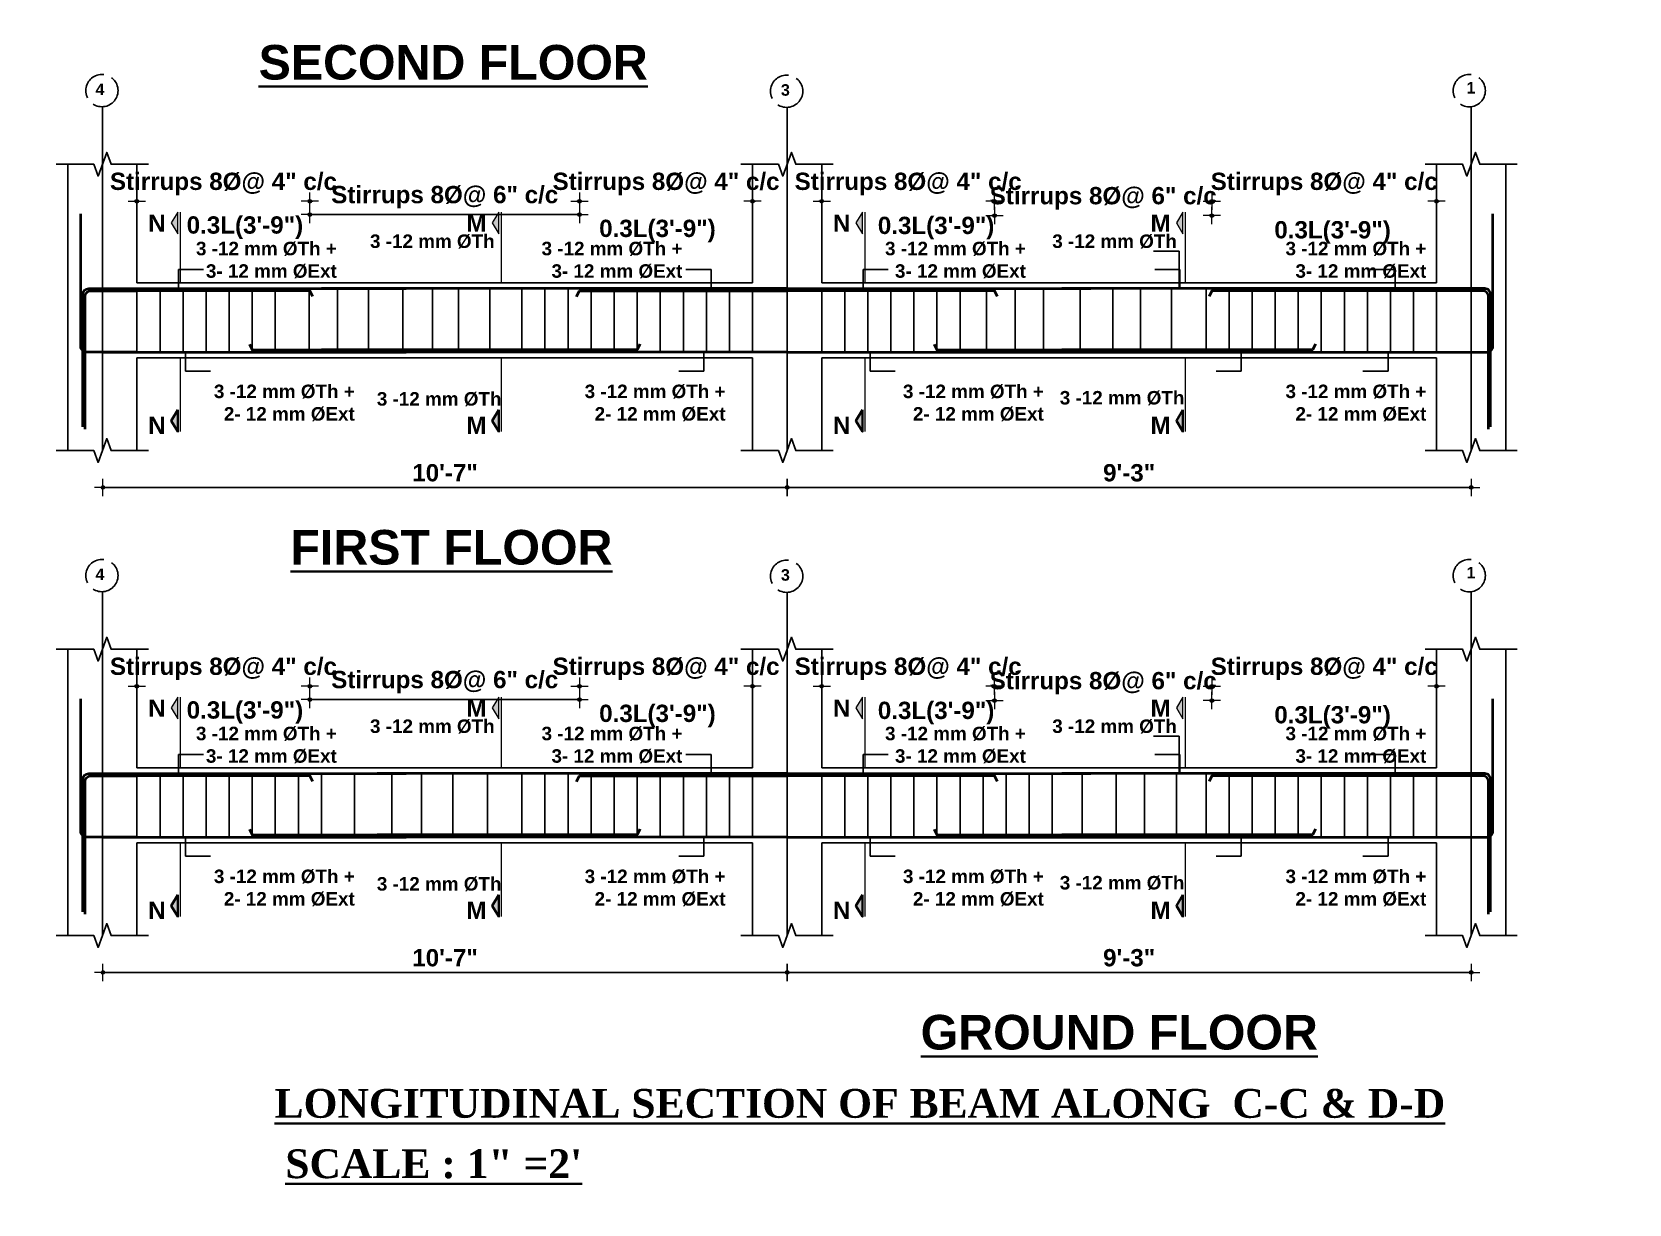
# Model space of a CAD drawing. Header units: inches. Extents: x -12071822 to 12321209, y -1222525 to 1319227.
# Drawn here: x 129318 to 129872, y 48415 to 48822 of the extents above; entities that cross this region are included whole.
import ezdxf
from ezdxf.enums import TextEntityAlignment as Align

# ---------------------------------------------------------------- set-up
doc = ezdxf.new("R2010")
doc.units = ezdxf.units.IN
doc.header["$MEASUREMENT"] = 0
doc.header["$PDMODE"] = 35
doc.linetypes.add('ACAD_ISO02W100', pattern=[15, 12, -3])
for name, color, linetype, lineweight in [('BAR', 5, 'Continuous', 40), ('Dimension', 130, 'Continuous', 9), ('Hatch', 9, 'Continuous', 9), ('HATCH1', 4, 'ACAD_ISO02W100', 13), ('TEXT', 255, 'Continuous', 35), ('Windows', 151, 'Continuous', 15)]:
    doc.layers.add(name, color=color, linetype=linetype, lineweight=lineweight)
doc.layers.add('STIRRUP', color=10, linetype='Continuous')
doc.styles.add('1.8 str', font='times.ttf', dxfattribs={"width": 0.8, "height": 6})
doc.styles.add('STYLE1', font='arialbd.ttf')
doc.dimstyles.new('1.4', dxfattribs={"dimscale": 0, "dimtxt": 6, "dimasz": 0.5, "dimexe": 2, "dimexo": 9, "dimgap": 2, "dimtad": 1, "dimdec": 0, "dimlfac": 0.5, "dimzin": 3, "dimdsep": 46, "dimlunit": 4, "dimtxsty": '1.8 str', "dimblk": 'DIM', "dimcen": 3, "dimdle": 3, "dimse1": 1, "dimse2": 1, "dimclrd": 256, "dimclre": 256, "dimclrt": 7, "dimadec": 1, "dimazin": 2, "dimtfac": 1, "dimtdec": 0, "dimtix": 1, "dimtofl": 0, "dimtmove": 2, "dimatfit": 3, "dimldrblk": 'ARROW', "dimfxl": 2, "dimfrac": 2, "dimtolj": 2, "dimtzin": 0, "dimarcsym": 0})

# ---------------------------------------------------------------- blocks, each defined once
blk = doc.blocks.new('DIM')
at = {"layer": 'Dimension'}
h = blk.add_hatch(color=256, dxfattribs=at)
h.paths.add_polyline_path([(0, 1.3), (0, 0), (1.3, 0, 0.414214)])
h.paths.add_polyline_path([(1.3, 0), (0, 0), (0, -1.3, 0.414214)])
h.paths.add_polyline_path([(0, 0), (-1.3, 0, 0.414214), (0, -1.3)])
h.paths.add_polyline_path([(0, 1.3, 0.414214), (-1.3, 0), (0, 0)])
for p, q in [((-6, 0), (6, 0)), ((0, 6), (0, -6))]:
    blk.add_line(p, q, dxfattribs=at)
blk.add_circle((0, 0), 1.28, dxfattribs=at)
blk = doc.blocks.new('*D3098')
at = {"layer": 'Defpoints', "color": 0, "ltscale": 10, "transparency": 16777216}
for p in [(129727.53, 48594.92), (129805.53, 48582.94), (129727.53, 48578.38)]:
    blk.add_point(p, dxfattribs=at)
at = {"layer": 'Dimension', "lineweight": -2, "ltscale": 10, "transparency": 16777216}
for p, q in [((129727.03, 48594.92), (129726.53, 48594.92)), ((129806.03, 48594.92), (129806.53, 48594.92))]:
    blk.add_line(p, q, dxfattribs=at)
at = {"layer": 'Dimension', "lineweight": -2, "ltscale": 10, "transparency": 16777216, "xscale": 0.5, "yscale": 0.5, "zscale": 0.5}
blk.add_blockref('DIM', (129727.53, 48594.92), dxfattribs=at)
at = {"layer": 'Dimension', "lineweight": -2, "ltscale": 10, "transparency": 16777216, "xscale": 0.5, "yscale": 0.5, "zscale": 0.5, "rotation": 180}
blk.add_blockref('DIM', (129805.53, 48594.92), dxfattribs=at)
at = {"layer": 'Dimension', "color": 7, "ltscale": 10, "transparency": 16777216, "insert": (129766.53, 48600.95), "char_height": 6, "attachment_point": 5, "style": 'STYLE1'}
blk.add_mtext('\\A2;Stirrups 8%%C@ 4" c/c', dxfattribs=at)
blk = doc.blocks.new('ARROW')
at = {"layer": 'Hatch'}
h = blk.add_hatch(color=256, dxfattribs=at)
h.dxf.hatch_style = 1
h.paths.add_polyline_path([(12191115.8, -1270860.1), (12191485.4, -1270660.1), (12191115.8, -1270660.1)])
for p, q in [((12191115.8, -1270860.1), (12191115.8, -1270060.1)), ((12191015.8, -1270160.1), (12196382.9, -1270160.1)), ((12191485.4, -1270660.1), (12190746.1, -1270660.1)), ((12190746.1, -1270660.1), (12191115.8, -1270860.1)), ((12191485.4, -1270660.1), (12191115.8, -1270860.1))]:
    blk.add_line(p, q, dxfattribs=at)
blk = doc.blocks.new('*D3099')
at = {"layer": 'Defpoints', "color": 0, "ltscale": 10, "transparency": 16777216}
for p in [(129652.18, 48589.94), (129727.53, 48573.4), (129652.18, 48558.88)]:
    blk.add_point(p, dxfattribs=at)
at = {"layer": 'Dimension', "lineweight": -2, "ltscale": 10, "transparency": 16777216}
for p, q in [((129651.68, 48589.94), (129651.18, 48589.94)), ((129728.03, 48589.94), (129728.53, 48589.94))]:
    blk.add_line(p, q, dxfattribs=at)
at = {"layer": 'Dimension', "lineweight": -2, "ltscale": 10, "transparency": 16777216, "xscale": 0.5, "yscale": 0.5, "zscale": 0.5}
blk.add_blockref('DIM', (129652.18, 48589.94), dxfattribs=at)
at = {"layer": 'Dimension', "lineweight": -2, "ltscale": 10, "transparency": 16777216, "xscale": 0.5, "yscale": 0.5, "zscale": 0.5, "rotation": 180}
blk.add_blockref('DIM', (129727.53, 48589.94), dxfattribs=at)
at = {"layer": 'Dimension', "color": 7, "ltscale": 10, "transparency": 16777216, "insert": (129689.85, 48595.97), "char_height": 6, "attachment_point": 5, "style": 'STYLE1'}
blk.add_mtext('\\A2;Stirrups 8%%C@ 6" c/c', dxfattribs=at)
blk = doc.blocks.new('*D3100')
at = {"layer": 'Defpoints', "color": 0, "ltscale": 10, "transparency": 16777216}
for p in [(129592.18, 48594.92), (129592.18, 48581.38), (129652.18, 48563.86)]:
    blk.add_point(p, dxfattribs=at)
at = {"layer": 'Dimension', "lineweight": -2, "ltscale": 10, "transparency": 16777216}
for p, q in [((129591.68, 48594.92), (129591.18, 48594.92)), ((129652.68, 48594.92), (129653.18, 48594.92))]:
    blk.add_line(p, q, dxfattribs=at)
at = {"layer": 'Dimension', "lineweight": -2, "ltscale": 10, "transparency": 16777216, "xscale": 0.5, "yscale": 0.5, "zscale": 0.5}
blk.add_blockref('DIM', (129592.18, 48594.92), dxfattribs=at)
at = {"layer": 'Dimension', "lineweight": -2, "ltscale": 10, "transparency": 16777216, "xscale": 0.5, "yscale": 0.5, "zscale": 0.5, "rotation": 180}
blk.add_blockref('DIM', (129652.18, 48594.92), dxfattribs=at)
at = {"layer": 'Dimension', "color": 7, "ltscale": 10, "transparency": 16777216, "insert": (129622.18, 48600.95), "char_height": 6, "attachment_point": 5, "style": 'STYLE1'}
blk.add_mtext('\\A2;Stirrups 8%%C@ 4" c/c', dxfattribs=at)
blk = doc.blocks.new('*D3101')
at = {"layer": 'Defpoints', "color": 0, "ltscale": 10, "transparency": 16777216}
for p in [(129568.18, 48594.92), (129568.18, 48581.38), (129508.18, 48563.86)]:
    blk.add_point(p, dxfattribs=at)
at = {"layer": 'Dimension', "lineweight": -2, "ltscale": 10, "transparency": 16777216}
for p, q in [((129507.68, 48594.92), (129507.18, 48594.92)), ((129568.68, 48594.92), (129569.18, 48594.92))]:
    blk.add_line(p, q, dxfattribs=at)
at = {"layer": 'Dimension', "lineweight": -2, "ltscale": 10, "transparency": 16777216, "xscale": 0.5, "yscale": 0.5, "zscale": 0.5}
blk.add_blockref('DIM', (129508.18, 48594.92), dxfattribs=at)
at = {"layer": 'Dimension', "lineweight": -2, "ltscale": 10, "transparency": 16777216, "xscale": 0.5, "yscale": 0.5, "zscale": 0.5, "rotation": 180}
blk.add_blockref('DIM', (129568.18, 48594.92), dxfattribs=at)
at = {"layer": 'Dimension', "color": 7, "ltscale": 10, "transparency": 16777216, "insert": (129538.18, 48600.95), "char_height": 6, "attachment_point": 5, "style": 'STYLE1'}
blk.add_mtext('\\A2;Stirrups 8%%C@ 4" c/c', dxfattribs=at)
blk = doc.blocks.new('*D3102')
at = {"layer": 'Defpoints', "color": 0, "ltscale": 10, "transparency": 16777216}
for p in [(129354.61, 48594.92), (129354.61, 48581.38), (129414.61, 48563.86)]:
    blk.add_point(p, dxfattribs=at)
at = {"layer": 'Dimension', "lineweight": -2, "ltscale": 10, "transparency": 16777216}
for p, q in [((129354.11, 48594.92), (129353.61, 48594.92)), ((129415.11, 48594.92), (129415.61, 48594.92))]:
    blk.add_line(p, q, dxfattribs=at)
at = {"layer": 'Dimension', "lineweight": -2, "ltscale": 10, "transparency": 16777216, "xscale": 0.5, "yscale": 0.5, "zscale": 0.5}
blk.add_blockref('DIM', (129354.61, 48594.92), dxfattribs=at)
at = {"layer": 'Dimension', "lineweight": -2, "ltscale": 10, "transparency": 16777216, "xscale": 0.5, "yscale": 0.5, "zscale": 0.5, "rotation": 180}
blk.add_blockref('DIM', (129414.61, 48594.92), dxfattribs=at)
at = {"layer": 'Dimension', "color": 7, "ltscale": 10, "transparency": 16777216, "insert": (129384.61, 48600.95), "char_height": 6, "attachment_point": 5, "style": 'STYLE1'}
blk.add_mtext('\\A2;Stirrups 8%%C@ 4" c/c', dxfattribs=at)
blk = doc.blocks.new('*D3103')
at = {"layer": 'Defpoints', "color": 0, "ltscale": 10, "transparency": 16777216}
for p in [(129414.61, 48590.31), (129414.61, 48558.88), (129508.18, 48558.88)]:
    blk.add_point(p, dxfattribs=at)
at = {"layer": 'Dimension', "lineweight": -2, "ltscale": 10, "transparency": 16777216}
blk.add_line((129507.68, 48590.31), (129415.11, 48590.31), dxfattribs=at)
at = {"layer": 'Dimension', "lineweight": -2, "ltscale": 10, "transparency": 16777216, "xscale": 0.5, "yscale": 0.5, "zscale": 0.5, "rotation": 180}
blk.add_blockref('DIM', (129414.61, 48590.31), dxfattribs=at)
at = {"layer": 'Dimension', "lineweight": -2, "ltscale": 10, "transparency": 16777216, "xscale": 0.5, "yscale": 0.5, "zscale": 0.5}
blk.add_blockref('DIM', (129508.18, 48590.31), dxfattribs=at)
at = {"layer": 'Dimension', "color": 7, "ltscale": 10, "transparency": 16777216, "insert": (129461.39, 48596.34), "char_height": 6, "attachment_point": 5, "style": 'STYLE1'}
blk.add_mtext('\\A2;Stirrups 8%%C@ 6" c/c', dxfattribs=at)
blk = doc.blocks.new('*D3104')
at = {"layer": 'Defpoints', "color": 0, "ltscale": 10, "transparency": 16777216}
for p in [(129580.18, 48508.42), (129817.53, 48508.42), (129580.18, 48495.61)]:
    blk.add_point(p, dxfattribs=at)
at = {"layer": 'Dimension', "lineweight": -2, "ltscale": 10, "transparency": 16777216}
blk.add_line((129817.03, 48495.61), (129580.68, 48495.61), dxfattribs=at)
at = {"layer": 'Dimension', "lineweight": -2, "ltscale": 10, "transparency": 16777216, "xscale": 0.5, "yscale": 0.5, "zscale": 0.5, "rotation": 180}
blk.add_blockref('DIM', (129580.18, 48495.61), dxfattribs=at)
at = {"layer": 'Dimension', "lineweight": -2, "ltscale": 10, "transparency": 16777216, "xscale": 0.5, "yscale": 0.5, "zscale": 0.5}
blk.add_blockref('DIM', (129817.53, 48495.61), dxfattribs=at)
at = {"layer": 'Dimension', "color": 7, "ltscale": 10, "transparency": 16777216, "insert": (129698.85, 48500.68), "char_height": 6, "attachment_point": 5, "style": 'STYLE1'}
blk.add_mtext('\\A2;9\'-3"', dxfattribs=at)
blk = doc.blocks.new('*D3105')
at = {"layer": 'Defpoints', "color": 0, "ltscale": 10, "transparency": 16777216}
for p in [(129342.82, 48508.42), (129580.18, 48508.42), (129342.82, 48495.61)]:
    blk.add_point(p, dxfattribs=at)
at = {"layer": 'Dimension', "lineweight": -2, "ltscale": 10, "transparency": 16777216}
blk.add_line((129579.68, 48495.61), (129343.32, 48495.61), dxfattribs=at)
at = {"layer": 'Dimension', "lineweight": -2, "ltscale": 10, "transparency": 16777216, "xscale": 0.5, "yscale": 0.5, "zscale": 0.5, "rotation": 180}
blk.add_blockref('DIM', (129342.82, 48495.61), dxfattribs=at)
at = {"layer": 'Dimension', "lineweight": -2, "ltscale": 10, "transparency": 16777216, "xscale": 0.5, "yscale": 0.5, "zscale": 0.5}
blk.add_blockref('DIM', (129580.18, 48495.61), dxfattribs=at)
at = {"layer": 'Dimension', "color": 7, "ltscale": 10, "transparency": 16777216, "insert": (129461.5, 48500.67), "char_height": 6, "attachment_point": 5, "style": 'STYLE1'}
blk.add_mtext('\\A2;10\'-7"', dxfattribs=at)
blk = doc.blocks.new('*D3024')
at = {"layer": 'Defpoints', "color": 0, "ltscale": 10, "transparency": 16777216}
for p in [(129727.53, 48763.21), (129805.53, 48751.24), (129727.53, 48746.67)]:
    blk.add_point(p, dxfattribs=at)
at = {"layer": 'Dimension', "lineweight": -2, "ltscale": 10, "transparency": 16777216}
for p, q in [((129727.03, 48763.21), (129726.53, 48763.21)), ((129806.03, 48763.21), (129806.53, 48763.21))]:
    blk.add_line(p, q, dxfattribs=at)
at = {"layer": 'Dimension', "lineweight": -2, "ltscale": 10, "transparency": 16777216, "xscale": 0.5, "yscale": 0.5, "zscale": 0.5}
blk.add_blockref('DIM', (129727.53, 48763.21), dxfattribs=at)
at = {"layer": 'Dimension', "lineweight": -2, "ltscale": 10, "transparency": 16777216, "xscale": 0.5, "yscale": 0.5, "zscale": 0.5, "rotation": 180}
blk.add_blockref('DIM', (129805.53, 48763.21), dxfattribs=at)
at = {"layer": 'Dimension', "color": 7, "ltscale": 10, "transparency": 16777216, "insert": (129766.53, 48769.24), "char_height": 6, "attachment_point": 5, "style": 'STYLE1'}
blk.add_mtext('\\A2;Stirrups 8%%C@ 4" c/c', dxfattribs=at)
blk = doc.blocks.new('*D3025')
at = {"layer": 'Defpoints', "color": 0, "ltscale": 10, "transparency": 16777216}
for p in [(129652.18, 48758.23), (129727.53, 48741.69), (129652.18, 48727.18)]:
    blk.add_point(p, dxfattribs=at)
at = {"layer": 'Dimension', "lineweight": -2, "ltscale": 10, "transparency": 16777216}
for p, q in [((129651.68, 48758.23), (129651.18, 48758.23)), ((129728.03, 48758.23), (129728.53, 48758.23))]:
    blk.add_line(p, q, dxfattribs=at)
at = {"layer": 'Dimension', "lineweight": -2, "ltscale": 10, "transparency": 16777216, "xscale": 0.5, "yscale": 0.5, "zscale": 0.5}
blk.add_blockref('DIM', (129652.18, 48758.23), dxfattribs=at)
at = {"layer": 'Dimension', "lineweight": -2, "ltscale": 10, "transparency": 16777216, "xscale": 0.5, "yscale": 0.5, "zscale": 0.5, "rotation": 180}
blk.add_blockref('DIM', (129727.53, 48758.23), dxfattribs=at)
at = {"layer": 'Dimension', "color": 7, "ltscale": 10, "transparency": 16777216, "insert": (129689.85, 48764.26), "char_height": 6, "attachment_point": 5, "style": 'STYLE1'}
blk.add_mtext('\\A2;Stirrups 8%%C@ 6" c/c', dxfattribs=at)
blk = doc.blocks.new('*D3026')
at = {"layer": 'Defpoints', "color": 0, "ltscale": 10, "transparency": 16777216}
for p in [(129592.18, 48763.21), (129592.18, 48749.67), (129652.18, 48732.16)]:
    blk.add_point(p, dxfattribs=at)
at = {"layer": 'Dimension', "lineweight": -2, "ltscale": 10, "transparency": 16777216}
for p, q in [((129591.68, 48763.21), (129591.18, 48763.21)), ((129652.68, 48763.21), (129653.18, 48763.21))]:
    blk.add_line(p, q, dxfattribs=at)
at = {"layer": 'Dimension', "lineweight": -2, "ltscale": 10, "transparency": 16777216, "xscale": 0.5, "yscale": 0.5, "zscale": 0.5}
blk.add_blockref('DIM', (129592.18, 48763.21), dxfattribs=at)
at = {"layer": 'Dimension', "lineweight": -2, "ltscale": 10, "transparency": 16777216, "xscale": 0.5, "yscale": 0.5, "zscale": 0.5, "rotation": 180}
blk.add_blockref('DIM', (129652.18, 48763.21), dxfattribs=at)
at = {"layer": 'Dimension', "color": 7, "ltscale": 10, "transparency": 16777216, "insert": (129622.18, 48769.24), "char_height": 6, "attachment_point": 5, "style": 'STYLE1'}
blk.add_mtext('\\A2;Stirrups 8%%C@ 4" c/c', dxfattribs=at)
blk = doc.blocks.new('*D3027')
at = {"layer": 'Defpoints', "color": 0, "ltscale": 10, "transparency": 16777216}
for p in [(129568.18, 48763.21), (129568.18, 48749.67), (129508.18, 48732.16)]:
    blk.add_point(p, dxfattribs=at)
at = {"layer": 'Dimension', "lineweight": -2, "ltscale": 10, "transparency": 16777216}
for p, q in [((129507.68, 48763.21), (129507.18, 48763.21)), ((129568.68, 48763.21), (129569.18, 48763.21))]:
    blk.add_line(p, q, dxfattribs=at)
at = {"layer": 'Dimension', "lineweight": -2, "ltscale": 10, "transparency": 16777216, "xscale": 0.5, "yscale": 0.5, "zscale": 0.5}
blk.add_blockref('DIM', (129508.18, 48763.21), dxfattribs=at)
at = {"layer": 'Dimension', "lineweight": -2, "ltscale": 10, "transparency": 16777216, "xscale": 0.5, "yscale": 0.5, "zscale": 0.5, "rotation": 180}
blk.add_blockref('DIM', (129568.18, 48763.21), dxfattribs=at)
at = {"layer": 'Dimension', "color": 7, "ltscale": 10, "transparency": 16777216, "insert": (129538.18, 48769.24), "char_height": 6, "attachment_point": 5, "style": 'STYLE1'}
blk.add_mtext('\\A2;Stirrups 8%%C@ 4" c/c', dxfattribs=at)
blk = doc.blocks.new('*D3028')
at = {"layer": 'Defpoints', "color": 0, "ltscale": 10, "transparency": 16777216}
for p in [(129354.61, 48763.21), (129354.61, 48749.67), (129414.61, 48732.16)]:
    blk.add_point(p, dxfattribs=at)
at = {"layer": 'Dimension', "lineweight": -2, "ltscale": 10, "transparency": 16777216}
for p, q in [((129354.11, 48763.21), (129353.61, 48763.21)), ((129415.11, 48763.21), (129415.61, 48763.21))]:
    blk.add_line(p, q, dxfattribs=at)
at = {"layer": 'Dimension', "lineweight": -2, "ltscale": 10, "transparency": 16777216, "xscale": 0.5, "yscale": 0.5, "zscale": 0.5}
blk.add_blockref('DIM', (129354.61, 48763.21), dxfattribs=at)
at = {"layer": 'Dimension', "lineweight": -2, "ltscale": 10, "transparency": 16777216, "xscale": 0.5, "yscale": 0.5, "zscale": 0.5, "rotation": 180}
blk.add_blockref('DIM', (129414.61, 48763.21), dxfattribs=at)
at = {"layer": 'Dimension', "color": 7, "ltscale": 10, "transparency": 16777216, "insert": (129384.61, 48769.24), "char_height": 6, "attachment_point": 5, "style": 'STYLE1'}
blk.add_mtext('\\A2;Stirrups 8%%C@ 4" c/c', dxfattribs=at)
blk = doc.blocks.new('*D3029')
at = {"layer": 'Defpoints', "color": 0, "ltscale": 10, "transparency": 16777216}
for p in [(129414.61, 48758.6), (129414.61, 48727.18), (129508.18, 48727.18)]:
    blk.add_point(p, dxfattribs=at)
at = {"layer": 'Dimension', "lineweight": -2, "ltscale": 10, "transparency": 16777216}
blk.add_line((129507.68, 48758.6), (129415.11, 48758.6), dxfattribs=at)
at = {"layer": 'Dimension', "lineweight": -2, "ltscale": 10, "transparency": 16777216, "xscale": 0.5, "yscale": 0.5, "zscale": 0.5, "rotation": 180}
blk.add_blockref('DIM', (129414.61, 48758.6), dxfattribs=at)
at = {"layer": 'Dimension', "lineweight": -2, "ltscale": 10, "transparency": 16777216, "xscale": 0.5, "yscale": 0.5, "zscale": 0.5}
blk.add_blockref('DIM', (129508.18, 48758.6), dxfattribs=at)
at = {"layer": 'Dimension', "color": 7, "ltscale": 10, "transparency": 16777216, "insert": (129461.39, 48764.63), "char_height": 6, "attachment_point": 5, "style": 'STYLE1'}
blk.add_mtext('\\A2;Stirrups 8%%C@ 6" c/c', dxfattribs=at)
blk = doc.blocks.new('*D3091')
at = {"layer": 'Defpoints', "color": 0, "ltscale": 10, "transparency": 16777216}
for p in [(129580.18, 48676.72), (129817.53, 48676.72), (129580.18, 48663.9)]:
    blk.add_point(p, dxfattribs=at)
at = {"layer": 'Dimension', "lineweight": -2, "ltscale": 10, "transparency": 16777216}
blk.add_line((129817.03, 48663.9), (129580.68, 48663.9), dxfattribs=at)
at = {"layer": 'Dimension', "lineweight": -2, "ltscale": 10, "transparency": 16777216, "xscale": 0.5, "yscale": 0.5, "zscale": 0.5, "rotation": 180}
blk.add_blockref('DIM', (129580.18, 48663.9), dxfattribs=at)
at = {"layer": 'Dimension', "lineweight": -2, "ltscale": 10, "transparency": 16777216, "xscale": 0.5, "yscale": 0.5, "zscale": 0.5}
blk.add_blockref('DIM', (129817.53, 48663.9), dxfattribs=at)
at = {"layer": 'Dimension', "color": 7, "ltscale": 10, "transparency": 16777216, "insert": (129698.85, 48668.97), "char_height": 6, "attachment_point": 5, "style": 'STYLE1'}
blk.add_mtext('\\A2;9\'-3"', dxfattribs=at)
blk = doc.blocks.new('*D3092')
at = {"layer": 'Defpoints', "color": 0, "ltscale": 10, "transparency": 16777216}
for p in [(129342.82, 48676.72), (129580.18, 48676.72), (129342.82, 48663.9)]:
    blk.add_point(p, dxfattribs=at)
at = {"layer": 'Dimension', "lineweight": -2, "ltscale": 10, "transparency": 16777216}
blk.add_line((129579.68, 48663.9), (129343.32, 48663.9), dxfattribs=at)
at = {"layer": 'Dimension', "lineweight": -2, "ltscale": 10, "transparency": 16777216, "xscale": 0.5, "yscale": 0.5, "zscale": 0.5, "rotation": 180}
blk.add_blockref('DIM', (129342.82, 48663.9), dxfattribs=at)
at = {"layer": 'Dimension', "lineweight": -2, "ltscale": 10, "transparency": 16777216, "xscale": 0.5, "yscale": 0.5, "zscale": 0.5}
blk.add_blockref('DIM', (129580.18, 48663.9), dxfattribs=at)
at = {"layer": 'Dimension', "color": 7, "ltscale": 10, "transparency": 16777216, "insert": (129461.5, 48668.97), "char_height": 6, "attachment_point": 5, "style": 'STYLE1'}
blk.add_mtext('\\A2;10\'-7"', dxfattribs=at)

msp = doc.modelspace()

# ---------------------------------------------------------------- hatches: boundary and pattern name
at = {"layer": 'TEXT', "ltscale": 10}
for points in [[(129368.81, 48759.45), (129368.81, 48751.95), (129366.5, 48755.7)], [(129480.19, 48759.45), (129480.19, 48751.95), (129477.88, 48755.7)], [(129606.38, 48759.45), (129606.38, 48751.95), (129604.07, 48755.7)], [(129717.54, 48759.45), (129717.54, 48751.95), (129715.23, 48755.7)], [(129368.81, 48683.31), (129368.81, 48690.82), (129366.5, 48687.07)], [(129480.19, 48683.31), (129480.19, 48690.82), (129477.88, 48687.07)], [(129606.38, 48683.31), (129606.38, 48690.82), (129604.07, 48687.07)], [(129717.54, 48683.31), (129717.54, 48690.82), (129715.23, 48687.07)], [(129368.81, 48591.16), (129368.81, 48583.66), (129366.5, 48587.41)], [(129480.19, 48591.16), (129480.19, 48583.66), (129477.88, 48587.41)], [(129606.38, 48591.16), (129606.38, 48583.66), (129604.07, 48587.41)], [(129717.54, 48591.16), (129717.54, 48583.66), (129715.23, 48587.41)], [(129368.81, 48515.02), (129368.81, 48522.52), (129366.5, 48518.77)], [(129480.19, 48515.02), (129480.19, 48522.52), (129477.88, 48518.77)], [(129606.38, 48515.02), (129606.38, 48522.52), (129604.07, 48518.77)], [(129717.54, 48515.02), (129717.54, 48522.52), (129715.23, 48518.77)]]:
    msp.add_hatch(color=256, dxfattribs=at).paths.add_polyline_path(points)

# ---------------------------------------------------------------- linework, layer by layer
for p, q in [((129342.61, 48776.07), (129342.61, 48796.02)), ((129580.18, 48776.07), (129580.18, 48796.02)), ((129817.53, 48776.07), (129817.53, 48796.02)), ((129342.61, 48776.07), (129342.61, 48676.72)), ((129580.18, 48776.07), (129580.18, 48676.72)), ((129817.53, 48776.07), (129817.53, 48676.72)), ((129342.61, 48676.72), (129342.61, 48696.67)), ((129580.18, 48676.72), (129580.18, 48696.67)), ((129817.53, 48676.72), (129817.53, 48696.67)), ((129342.61, 48607.78), (129342.61, 48627.73)), ((129580.18, 48607.78), (129580.18, 48627.73)), ((129817.53, 48607.78), (129817.53, 48627.73)), ((129342.61, 48607.78), (129342.61, 48508.42)), ((129580.18, 48607.78), (129580.18, 48508.42)), ((129817.53, 48607.78), (129817.53, 48508.42)), ((129342.61, 48508.42), (129342.61, 48528.37)), ((129580.18, 48508.42), (129580.18, 48528.37)), ((129817.53, 48508.42), (129817.53, 48528.37))]:
    msp.add_line(p, q)
at = {"ltscale": 10}
for p, q in [((129330.61, 48732.16), (129330.61, 48776.07)), ((129354.61, 48734.91), (129354.61, 48776.07)), ((129568.18, 48734.91), (129568.18, 48776.07)), ((129592.18, 48734.91), (129592.18, 48776.07)), ((129805.53, 48734.91), (129805.53, 48776.07)), ((129829.53, 48708.91), (129829.53, 48776.07)), ((129330.61, 48676.72), (129330.61, 48732.16)), ((129447.96, 48734.91), (129354.61, 48734.91)), ((129369.67, 48734.91), (129568.18, 48734.91)), ((129685.53, 48734.91), (129592.18, 48734.91)), ((129805.53, 48734.91), (129607.23, 48734.91)), ((129447.96, 48708.91), (129354.61, 48708.91)), ((129354.61, 48676.72), (129354.61, 48708.91)), ((129371.45, 48708.91), (129568.18, 48708.91)), ((129568.18, 48676.72), (129568.18, 48708.91)), ((129685.53, 48708.91), (129592.18, 48708.91)), ((129592.18, 48676.72), (129592.18, 48708.91)), ((129805.53, 48708.91), (129609.01, 48708.91)), ((129805.53, 48676.72), (129805.53, 48708.91)), ((129829.53, 48676.72), (129829.53, 48708.91)), ((129330.61, 48563.86), (129330.61, 48607.78)), ((129354.61, 48566.61), (129354.61, 48607.78)), ((129568.18, 48566.61), (129568.18, 48607.78)), ((129592.18, 48566.61), (129592.18, 48607.78)), ((129805.53, 48566.61), (129805.53, 48607.78)), ((129829.53, 48540.61), (129829.53, 48607.78)), ((129447.96, 48566.61), (129354.61, 48566.61)), ((129369.67, 48566.61), (129568.18, 48566.61)), ((129685.53, 48566.61), (129592.18, 48566.61)), ((129805.53, 48566.61), (129607.23, 48566.61)), ((129330.61, 48508.42), (129330.61, 48563.86)), ((129447.96, 48540.61), (129354.61, 48540.61)), ((129354.61, 48508.42), (129354.61, 48540.61)), ((129371.45, 48540.61), (129568.18, 48540.61)), ((129568.18, 48508.42), (129568.18, 48540.61)), ((129685.53, 48540.61), (129592.18, 48540.61)), ((129592.18, 48508.42), (129592.18, 48540.61)), ((129805.53, 48540.61), (129609.01, 48540.61)), ((129805.53, 48508.42), (129805.53, 48540.61)), ((129829.53, 48508.42), (129829.53, 48540.61))]:
    msp.add_line(p, q, dxfattribs=at)
at = {"linetype": 'Continuous', "ltscale": 10}
for points in [[(129326.61, 48776.07), (129339.61, 48776.07), (129341.11, 48771.95), (129344.11, 48780.19), (129345.61, 48776.07), (129358.61, 48776.07)], [(129564.18, 48776.07), (129577.18, 48776.07), (129578.68, 48771.95), (129581.68, 48780.19), (129583.18, 48776.07), (129596.18, 48776.07)], [(129801.53, 48776.07), (129814.53, 48776.07), (129816.03, 48771.95), (129819.03, 48780.19), (129820.53, 48776.07), (129833.53, 48776.07)], [(129326.61, 48676.72), (129339.61, 48676.72), (129341.11, 48672.59), (129344.11, 48680.84), (129345.61, 48676.72), (129358.61, 48676.72)], [(129564.18, 48676.72), (129577.18, 48676.72), (129578.68, 48672.59), (129581.68, 48680.84), (129583.18, 48676.72), (129596.18, 48676.72)], [(129801.53, 48676.72), (129814.53, 48676.72), (129816.03, 48672.59), (129819.03, 48680.84), (129820.53, 48676.72), (129833.53, 48676.72)], [(129326.61, 48607.78), (129339.61, 48607.78), (129341.11, 48603.66), (129344.11, 48611.9), (129345.61, 48607.78), (129358.61, 48607.78)], [(129564.18, 48607.78), (129577.18, 48607.78), (129578.68, 48603.66), (129581.68, 48611.9), (129583.18, 48607.78), (129596.18, 48607.78)], [(129801.53, 48607.78), (129814.53, 48607.78), (129816.03, 48603.66), (129819.03, 48611.9), (129820.53, 48607.78), (129833.53, 48607.78)], [(129326.61, 48508.42), (129339.61, 48508.42), (129341.11, 48504.3), (129344.11, 48512.54), (129345.61, 48508.42), (129358.61, 48508.42)], [(129564.18, 48508.42), (129577.18, 48508.42), (129578.68, 48504.3), (129581.68, 48512.54), (129583.18, 48508.42), (129596.18, 48508.42)], [(129801.53, 48508.42), (129814.53, 48508.42), (129816.03, 48504.3), (129819.03, 48512.54), (129820.53, 48508.42), (129833.53, 48508.42)]]:
    msp.add_lwpolyline(points, dxfattribs=at)
at = {"layer": 'BAR', "ltscale": 10}
for p, q in [((129342.61, 48732.91), (129447.96, 48732.91)), ((129580.18, 48732.91), (129418.61, 48732.91)), ((129580.18, 48732.91), (129685.53, 48732.91)), ((129342.61, 48710.91), (129447.96, 48710.91)), ((129580.18, 48710.91), (129418.61, 48710.91)), ((129580.18, 48710.91), (129685.53, 48710.91)), ((129342.61, 48564.61), (129447.96, 48564.61)), ((129580.18, 48564.61), (129437.96, 48564.61)), ((129580.18, 48564.61), (129685.53, 48564.61)), ((129342.61, 48542.61), (129447.96, 48542.61)), ((129580.18, 48542.61), (129437.96, 48542.61)), ((129580.18, 48542.61), (129685.53, 48542.61))]:
    msp.add_line(p, q, dxfattribs=at)
for points in [[(129354.61, 48710.91), (129337.12, 48710.91, -0.414214), (129335.11, 48712.92), (129335.11, 48758.91)], [(129805.53, 48710.91), (129823.01, 48710.91, 0.414214), (129825.03, 48712.92), (129825.03, 48758.91)], [(129335.86, 48684.91), (129335.86, 48730.89, -0.414214), (129337.87, 48732.91), (129354.61, 48732.91)], [(129336.61, 48684.16), (129336.61, 48730.14, -0.414214), (129338.62, 48732.16), (129354.61, 48732.16)], [(129824.28, 48684.91), (129824.28, 48730.89, 0.414214), (129822.26, 48732.91), (129805.53, 48732.91)], [(129823.53, 48684.16), (129823.53, 48730.14, 0.414214), (129821.51, 48732.16), (129805.53, 48732.16)], [(129354.61, 48542.61), (129337.12, 48542.61, -0.414214), (129335.11, 48544.63), (129335.11, 48590.61)], [(129805.53, 48542.61), (129823.01, 48542.61, 0.414214), (129825.03, 48544.63), (129825.03, 48590.61)], [(129335.86, 48516.61), (129335.86, 48562.6, -0.414214), (129337.87, 48564.61), (129354.61, 48564.61)], [(129824.28, 48516.61), (129824.28, 48562.6, 0.414214), (129822.26, 48564.61), (129805.53, 48564.61)], [(129336.61, 48515.86), (129336.61, 48561.85, -0.414214), (129338.62, 48563.86), (129354.61, 48563.86)], [(129823.53, 48515.86), (129823.53, 48561.85, 0.414214), (129821.51, 48563.86), (129805.53, 48563.86)]]:
    msp.add_lwpolyline(points, format="xyb", dxfattribs=at)
for points in [[(129415.65, 48730.16), (129414.61, 48732.16), (129342.61, 48732.16)], [(129507.13, 48730.16), (129508.18, 48732.16), (129580.18, 48732.16)], [(129653.22, 48730.16), (129652.18, 48732.16), (129580.18, 48732.16)], [(129817.53, 48732.91), (129675.53, 48732.91)], [(129817.53, 48732.16), (129727.53, 48732.16), (129726.57, 48730.16)], [(129393.65, 48713.66), (129394.61, 48711.66), (129447.96, 48711.66)], [(129529.13, 48713.66), (129528.18, 48711.66), (129418.61, 48711.66)], [(129631.22, 48713.66), (129632.18, 48711.66), (129685.53, 48711.66)], [(129763.48, 48713.66), (129762.53, 48711.66), (129675.53, 48711.66)], [(129675.53, 48710.91), (129817.53, 48710.91)], [(129817.53, 48564.61), (129675.53, 48564.61)], [(129415.65, 48561.86), (129414.61, 48563.86), (129342.61, 48563.86)], [(129507.13, 48561.86), (129508.18, 48563.86), (129580.18, 48563.86)], [(129653.22, 48561.86), (129652.18, 48563.86), (129580.18, 48563.86)], [(129817.53, 48563.86), (129727.53, 48563.86), (129726.57, 48561.86)], [(129393.65, 48545.36), (129394.61, 48543.36), (129447.96, 48543.36)], [(129529.13, 48545.36), (129528.18, 48543.36), (129437.96, 48543.36)], [(129631.22, 48545.36), (129632.18, 48543.36), (129685.53, 48543.36)], [(129763.48, 48545.36), (129762.53, 48543.36), (129675.53, 48543.36)], [(129675.53, 48542.61), (129817.53, 48542.61)]]:
    msp.add_lwpolyline(points, dxfattribs=at)
at = {"layer": 'Dimension', "ltscale": 10}
for p, q in [((129369.67, 48734.91), (129369.67, 48759.4)), ((129481.04, 48734.91), (129481.04, 48759.4)), ((129607.23, 48734.91), (129607.23, 48759.4)), ((129718.4, 48734.91), (129718.4, 48759.4)), ((129369.67, 48683.36), (129369.67, 48708.91)), ((129481.04, 48683.36), (129481.04, 48708.91)), ((129607.23, 48683.36), (129607.23, 48708.91)), ((129718.4, 48683.36), (129718.4, 48708.91)), ((129369.67, 48566.61), (129369.67, 48591.11)), ((129481.04, 48566.61), (129481.04, 48591.11)), ((129607.23, 48566.61), (129607.23, 48591.11)), ((129718.4, 48566.61), (129718.4, 48591.11)), ((129369.67, 48515.07), (129369.67, 48540.61)), ((129481.04, 48515.07), (129481.04, 48540.61)), ((129607.23, 48515.07), (129607.23, 48540.61)), ((129718.4, 48515.07), (129718.4, 48540.61))]:
    msp.add_line(p, q, dxfattribs=at)
for points in [[(129368.81, 48751.95), (129368.81, 48759.45), (129366.5, 48755.7), (129368.81, 48751.95)], [(129480.19, 48751.95), (129480.19, 48759.45), (129477.88, 48755.7), (129480.19, 48751.95)], [(129606.38, 48751.95), (129606.38, 48759.45), (129604.07, 48755.7), (129606.38, 48751.95)], [(129717.54, 48751.95), (129717.54, 48759.45), (129715.23, 48755.7), (129717.54, 48751.95)], [(129368.81, 48583.66), (129368.81, 48591.16), (129366.5, 48587.41), (129368.81, 48583.66)], [(129480.19, 48583.66), (129480.19, 48591.16), (129477.88, 48587.41), (129480.19, 48583.66)], [(129606.38, 48583.66), (129606.38, 48591.16), (129604.07, 48587.41), (129606.38, 48583.66)], [(129717.54, 48583.66), (129717.54, 48591.16), (129715.23, 48587.41), (129717.54, 48583.66)]]:
    msp.add_lwpolyline(points, dxfattribs=at)
at = {"layer": 'HATCH1', "lineweight": 25}
for centre in [(129342.44, 48801.62), (129580.01, 48801.4), (129816.85, 48801.6), (129342.44, 48633.33), (129580.01, 48633.11), (129816.85, 48633.31)]:
    msp.add_circle(centre, 5.6, dxfattribs=at)
at = {"layer": 'STIRRUP'}
for p, q in [((129354.61, 48733.31), (129354.61, 48710.51)), ((129362.61, 48733.31), (129362.61, 48710.51)), ((129370.61, 48733.31), (129370.61, 48710.51)), ((129378.61, 48733.31), (129378.61, 48710.51)), ((129386.61, 48733.31), (129386.61, 48710.51)), ((129394.61, 48733.31), (129394.61, 48710.51)), ((129402.61, 48733.31), (129402.61, 48710.51)), ((129414.37, 48733.31), (129414.37, 48710.51)), ((129424.17, 48733.31), (129424.17, 48710.51)), ((129434.98, 48733.31), (129434.98, 48710.51)), ((129446.88, 48733.31), (129446.88, 48710.51)), ((129457.15, 48733.31), (129457.15, 48710.51)), ((129466.21, 48733.31), (129466.21, 48710.51)), ((129476.99, 48733.31), (129476.99, 48710.51)), ((129488.18, 48733.31), (129488.18, 48710.51)), ((129496.18, 48733.31), (129496.18, 48710.51)), ((129504.18, 48733.31), (129504.18, 48710.51)), ((129512.18, 48733.31), (129512.18, 48710.51)), ((129520.18, 48733.31), (129520.18, 48710.51)), ((129528.18, 48733.31), (129528.18, 48710.51)), ((129536.18, 48733.31), (129536.18, 48710.51)), ((129544.18, 48733.31), (129544.18, 48710.51)), ((129552.18, 48733.31), (129552.18, 48710.51)), ((129560.18, 48733.31), (129560.18, 48710.51)), ((129568.18, 48733.31), (129568.18, 48710.51)), ((129592.18, 48733.31), (129592.18, 48710.51)), ((129600.18, 48733.31), (129600.18, 48710.51)), ((129608.18, 48733.31), (129608.18, 48710.51)), ((129616.18, 48733.31), (129616.18, 48710.51)), ((129624.18, 48733.31), (129624.18, 48710.51)), ((129632.18, 48733.31), (129632.18, 48710.51)), ((129640.18, 48733.31), (129640.18, 48710.51)), ((129649.39, 48733.31), (129649.39, 48710.51)), ((129659.26, 48733.31), (129659.26, 48710.51)), ((129669.18, 48733.31), (129669.18, 48710.51)), ((129681.83, 48733.31), (129681.83, 48710.51)), ((129693.14, 48733.31), (129693.14, 48710.51)), ((129702.74, 48733.31), (129702.74, 48710.51)), ((129713.53, 48733.31), (129713.53, 48710.51)), ((129725.53, 48733.31), (129725.53, 48710.51)), ((129733.53, 48733.31), (129733.53, 48710.51)), ((129741.53, 48733.31), (129741.53, 48710.51)), ((129749.53, 48733.31), (129749.53, 48710.51)), ((129757.53, 48733.31), (129757.53, 48710.51)), ((129765.53, 48733.31), (129765.53, 48710.51)), ((129773.53, 48733.31), (129773.53, 48710.51)), ((129781.53, 48733.31), (129781.53, 48710.51)), ((129789.53, 48733.31), (129789.53, 48710.51)), ((129797.53, 48733.31), (129797.53, 48710.51)), ((129805.53, 48733.31), (129805.53, 48710.51)), ((129354.61, 48565.01), (129354.61, 48542.21)), ((129362.61, 48565.01), (129362.61, 48542.21)), ((129370.61, 48565.01), (129370.61, 48542.21)), ((129378.61, 48565.01), (129378.61, 48542.21)), ((129386.61, 48565.01), (129386.61, 48542.21)), ((129394.61, 48565.01), (129394.61, 48542.21)), ((129402.61, 48565.01), (129402.61, 48542.21)), ((129410.61, 48565.01), (129410.61, 48542.21)), ((129418.61, 48565.01), (129418.61, 48542.21)), ((129430.09, 48565.01), (129430.09, 48542.21)), ((129443.06, 48565.01), (129443.06, 48542.21)), ((129453.31, 48565.01), (129453.31, 48542.21)), ((129464.18, 48565.01), (129464.18, 48542.21)), ((129476.18, 48565.01), (129476.18, 48542.21)), ((129488.18, 48565.01), (129488.18, 48542.21)), ((129496.18, 48565.01), (129496.18, 48542.21)), ((129504.18, 48565.01), (129504.18, 48542.21)), ((129512.18, 48565.01), (129512.18, 48542.21)), ((129520.18, 48565.01), (129520.18, 48542.21)), ((129528.18, 48565.01), (129528.18, 48542.21)), ((129536.18, 48565.01), (129536.18, 48542.21)), ((129544.18, 48565.01), (129544.18, 48542.21)), ((129552.18, 48565.01), (129552.18, 48542.21)), ((129560.18, 48565.01), (129560.18, 48542.21)), ((129568.18, 48565.01), (129568.18, 48542.21)), ((129592.18, 48565.01), (129592.18, 48542.21)), ((129600.18, 48565.01), (129600.18, 48542.21)), ((129608.18, 48565.01), (129608.18, 48542.21)), ((129616.18, 48565.01), (129616.18, 48542.21)), ((129624.18, 48565.01), (129624.18, 48542.21)), ((129632.18, 48565.01), (129632.18, 48542.21)), ((129640.18, 48565.01), (129640.18, 48542.21)), ((129648.18, 48565.01), (129648.18, 48542.21)), ((129656.18, 48565.01), (129656.18, 48542.21)), ((129664.18, 48565.01), (129664.18, 48542.21)), ((129672.18, 48565.01), (129672.18, 48542.21)), ((129682.53, 48565.01), (129682.53, 48542.21)), ((129694.36, 48565.01), (129694.36, 48542.21)), ((129704.21, 48565.01), (129704.21, 48542.21)), ((129715.26, 48565.01), (129715.26, 48542.21)), ((129725.53, 48565.01), (129725.53, 48542.21)), ((129733.53, 48565.01), (129733.53, 48542.21)), ((129741.53, 48565.01), (129741.53, 48542.21)), ((129749.53, 48565.01), (129749.53, 48542.21)), ((129757.53, 48565.01), (129757.53, 48542.21)), ((129765.53, 48565.01), (129765.53, 48542.21)), ((129773.53, 48565.01), (129773.53, 48542.21)), ((129781.53, 48565.01), (129781.53, 48542.21)), ((129789.53, 48565.01), (129789.53, 48542.21)), ((129797.53, 48565.01), (129797.53, 48542.21)), ((129805.53, 48565.01), (129805.53, 48542.21))]:
    msp.add_line(p, q, dxfattribs=at)
at = {"layer": 'TEXT', "ltscale": 10}
for points in [[(129368.81, 48690.82), (129368.81, 48683.31), (129366.5, 48687.07), (129368.81, 48690.82)], [(129480.19, 48690.82), (129480.19, 48683.31), (129477.88, 48687.07), (129480.19, 48690.82)], [(129606.38, 48690.82), (129606.38, 48683.31), (129604.07, 48687.07), (129606.38, 48690.82)], [(129717.54, 48690.82), (129717.54, 48683.31), (129715.23, 48687.07), (129717.54, 48690.82)], [(129368.81, 48522.52), (129368.81, 48515.02), (129366.5, 48518.77), (129368.81, 48522.52)], [(129480.19, 48522.52), (129480.19, 48515.02), (129477.88, 48518.77), (129480.19, 48522.52)], [(129606.38, 48522.52), (129606.38, 48515.02), (129604.07, 48518.77), (129606.38, 48522.52)], [(129717.54, 48522.52), (129717.54, 48515.02), (129715.23, 48518.77), (129717.54, 48522.52)]]:
    msp.add_lwpolyline(points, dxfattribs=at)
at = {"layer": 'Windows'}
msp.add_circle((127888.68, 49173.51), 6257.09, dxfattribs=at)

# ---------------------------------------------------------------- texts
at = {"layer": 'HATCH1', "lineweight": 25, "style": 'STYLE1'}
for s, p in [('4', (129340.23, 48800.07)), ('3', (129578.03, 48799.85)), ('1', (129815.9, 48800.61)), ('4', (129340.23, 48631.78)), ('3', (129578.03, 48631.56)), ('1', (129815.9, 48632.32))]:
    msp.add_text(s, height=4, dxfattribs=at).set_placement(p)
at = {"layer": 'TEXT', "style": 'STYLE1'}
for s, p in [('%%USECOND FLOOR', (129464.34, 48811.45)), ('%%UFIRST FLOOR', (129463.72, 48643.16)), ('%%UGROUND FLOOR', (129695.43, 48474.87))]:
    msp.add_text(s, height=12, dxfattribs=at).set_placement(p, align=Align.MIDDLE_CENTER)
at = {"layer": 'TEXT', "ltscale": 10, "style": 'STYLE1'}
for s, height, p in [('N', 6, (129358.5, 48752.62)), ('M', 6, (129468.91, 48752.62)), ('N', 6, (129596.07, 48752.62)), ('M', 6, (129706.27, 48752.62)), ('3 -12 mm %%CTh ', 4.68, (129435.47, 48747.02)), ('3 -12 mm %%CTh ', 4.68, (129672.18, 48747.02)), ('3 -12 mm %%CTh ', 4.68, (129674.79, 48692.7)), ('3 -12 mm %%CTh ', 4.68, (129437.84, 48692.31)), ('N', 6, (129358.5, 48682.49)), ('M', 6, (129468.91, 48682.49)), ('N', 6, (129596.07, 48682.49)), ('M', 6, (129706.27, 48682.49)), ('N', 6, (129358.5, 48584.32)), ('M', 6, (129468.91, 48584.32)), ('N', 6, (129596.07, 48584.32)), ('M', 6, (129706.27, 48584.32)), ('3 -12 mm %%CTh ', 4.68, (129435.47, 48578.72)), ('3 -12 mm %%CTh ', 4.68, (129672.18, 48578.72)), ('3 -12 mm %%CTh ', 4.68, (129437.84, 48524.02)), ('3 -12 mm %%CTh ', 4.68, (129674.79, 48524.41)), ('N', 6, (129358.5, 48514.2)), ('M', 6, (129468.91, 48514.2)), ('N', 6, (129596.07, 48514.2)), ('M', 6, (129706.27, 48514.2))]:
    msp.add_text(s, height=height, dxfattribs=at).set_placement(p)
at = {"layer": 'TEXT', "style": 'STYLE1'}
for p in [(129371.85, 48751.99), (129514.98, 48750.82), (129611.66, 48751.85), (129749.22, 48750.33), (129371.85, 48583.7), (129514.98, 48582.53), (129611.66, 48583.56), (129749.22, 48582.04)]:
    msp.add_text('0.3L(3\'-9")', height=6, dxfattribs=at).set_placement(p)
at = {"layer": 'TEXT', "ltscale": 10, "char_height": 4.68, "attachment_point": 3, "style": 'STYLE1'}
for s, width, insert in [('3 -12 mm %%CTh + 3- 12 mm %%CExt', 51.4226, (129423.95, 48749.16)), ('3 -12 mm %%CTh + 3- 12 mm %%CExt', 53.0695, (129543.85, 48749.16)), ('3 -12 mm %%CTh + 3- 12 mm %%CExt', 51.4226, (129663.03, 48749.16)), ('3 -12 mm %%CTh + 3- 12 mm %%CExt', 53.0695, (129801.97, 48749.16)), ('3 -12 mm %%CTh + 2- 12 mm %%CExt', 52.0465, (129430.17, 48699.59)), ('3 -12 mm %%CTh + 2- 12 mm %%CExt', 53.0695, (129558.82, 48699.59)), ('3 -12 mm %%CTh + 2- 12 mm %%CExt', 52.0465, (129669.25, 48699.59)), ('3 -12 mm %%CTh + 2- 12 mm %%CExt', 53.0695, (129801.97, 48699.59)), ('3 -12 mm %%CTh + 3- 12 mm %%CExt', 51.4226, (129423.95, 48580.87)), ('3 -12 mm %%CTh + 3- 12 mm %%CExt', 53.0695, (129543.85, 48580.87)), ('3 -12 mm %%CTh + 3- 12 mm %%CExt', 51.4226, (129663.03, 48580.87)), ('3 -12 mm %%CTh + 3- 12 mm %%CExt', 53.0695, (129801.97, 48580.87)), ('3 -12 mm %%CTh + 2- 12 mm %%CExt', 52.0465, (129430.17, 48531.3)), ('3 -12 mm %%CTh + 2- 12 mm %%CExt', 53.0695, (129558.82, 48531.3)), ('3 -12 mm %%CTh + 2- 12 mm %%CExt', 52.0465, (129669.25, 48531.3)), ('3 -12 mm %%CTh + 2- 12 mm %%CExt', 53.0695, (129801.97, 48531.3))]:
    msp.add_mtext_dynamic_manual_height_columns(s, width=width, gutter_width=1, heights=[0], dxfattribs=dict(at, insert=insert))
at = {"layer": 'TEXT', "char_height": 10, "width": 450.6233, "attachment_point": 1, "style": 'STYLE1'}
for s, insert in [('{\\fTimes New Roman|b1|i0|c0|p18;\\LLONGITUDINAL SECTION OF BEAM ALONG  C-C & D-D}', (129402.35, 48455.18)), ('{\\fTimes New Roman|b1|i0|c0|p18;\\LSCALE : 1" =2\'}', (129406.07, 48434.23))]:
    msp.add_mtext(s, dxfattribs=dict(at, insert=insert))

# ---------------------------------------------------------------- dimensions: what is measured, and where the dimension line sits
at = {"layer": 'Dimension', "ltscale": 10}
for base, p1, p2, text, picture, middle in [((129354.61, 48763.21), (129414.61, 48732.16), (129354.61, 48749.67), 'Stirrups 8%%C@ 4" c/c', '*D3028', (129384.61, 48769.24)), ((129592.18, 48763.21), (129652.18, 48732.16), (129592.18, 48749.67), 'Stirrups 8%%C@ 4" c/c', '*D3026', (129622.18, 48769.24)), ((129727.53, 48763.21), (129805.53, 48751.24), (129727.53, 48746.67), 'Stirrups 8%%C@ 4" c/c', '*D3024', (129766.53, 48769.24)), ((129414.61, 48758.6), (129508.18, 48727.18), (129414.61, 48727.18), 'Stirrups 8%%C@ 6" c/c', '*D3029', (129461.39, 48764.63)), ((129652.18, 48758.23), (129727.53, 48741.69), (129652.18, 48727.18), 'Stirrups 8%%C@ 6" c/c', '*D3025', (129689.85, 48764.26)), ((129342.82, 48663.9), (129580.18, 48676.72), (129342.82, 48676.72), '10\'-7"', '*D3092', (129461.5, 48668.97)), ((129580.18, 48663.9), (129817.53, 48676.72), (129580.18, 48676.72), '9\'-3"', '*D3091', (129698.85, 48668.97)), ((129354.61, 48594.92), (129414.61, 48563.86), (129354.61, 48581.38), 'Stirrups 8%%C@ 4" c/c', '*D3102', (129384.61, 48600.95)), ((129414.61, 48590.31), (129508.18, 48558.88), (129414.61, 48558.88), 'Stirrups 8%%C@ 6" c/c', '*D3103', (129461.39, 48596.34)), ((129592.18, 48594.92), (129652.18, 48563.86), (129592.18, 48581.38), 'Stirrups 8%%C@ 4" c/c', '*D3100', (129622.18, 48600.95)), ((129652.18, 48589.94), (129727.53, 48573.4), (129652.18, 48558.88), 'Stirrups 8%%C@ 6" c/c', '*D3099', (129689.85, 48595.97)), ((129727.53, 48594.92), (129805.53, 48582.94), (129727.53, 48578.38), 'Stirrups 8%%C@ 4" c/c', '*D3098', (129766.53, 48600.95)), ((129342.82, 48495.61), (129580.18, 48508.42), (129342.82, 48508.42), '10\'-7"', '*D3105', (129461.5, 48500.67)), ((129580.18, 48495.61), (129817.53, 48508.42), (129580.18, 48508.42), '9\'-3"', '*D3104', (129698.85, 48500.68))]:
    dim = msp.add_linear_dim(base=base, p1=p1, p2=p2, angle=180, text=text, dimstyle='1.4', override={"dimscale": 1, "dimtxsty": 'STYLE1'}, dxfattribs=at)
    dim.commit()
    dim.dimension.update_dxf_attribs({"geometry": picture, "text_midpoint": middle})
for base, p1, p2, picture, middle in [((129568.18, 48763.21), (129508.18, 48732.16), (129568.18, 48749.67), '*D3027', (129538.18, 48769.24)), ((129568.18, 48594.92), (129508.18, 48563.86), (129568.18, 48581.38), '*D3101', (129538.18, 48600.95))]:
    dim = msp.add_linear_dim(base=base, p1=p1, p2=p2, text='Stirrups 8%%C@ 4" c/c', dimstyle='1.4', override={"dimscale": 1, "dimtxsty": 'STYLE1'}, dxfattribs=at)
    dim.commit()
    dim.dimension.update_dxf_attribs({"geometry": picture, "text_midpoint": middle})

# ---------------------------------------------------------------- leaders
for points in [[(129716.19, 48732.91), (129716.19, 48745.88), (129707.3, 48745.88)], [(129368.97, 48733.31), (129368.97, 48739.51), (129377.69, 48739.51)], [(129553.82, 48733.31), (129553.82, 48739.51), (129545.1, 48739.51)], [(129606.53, 48733.31), (129606.53, 48739.51), (129615.25, 48739.51)], [(129716.49, 48733.31), (129716.49, 48739.51), (129707.77, 48739.51)], [(129791.17, 48733.31), (129791.17, 48739.51), (129782.45, 48739.51)], [(129371.45, 48710.51), (129371.45, 48704.3), (129380.17, 48704.3)], [(129551.34, 48710.51), (129551.34, 48704.3), (129542.62, 48704.3)], [(129609.01, 48710.51), (129609.01, 48704.3), (129617.73, 48704.3)], [(129737.76, 48710.51), (129737.76, 48704.3), (129729.04, 48704.3)], [(129788.69, 48710.51), (129788.69, 48704.3), (129779.97, 48704.3)], [(129716.19, 48564.61), (129716.19, 48577.59), (129707.3, 48577.59)], [(129368.97, 48565.01), (129368.97, 48571.22), (129377.69, 48571.22)], [(129553.82, 48565.01), (129553.82, 48571.22), (129545.1, 48571.22)], [(129606.53, 48565.01), (129606.53, 48571.22), (129615.25, 48571.22)], [(129716.49, 48565.01), (129716.49, 48571.22), (129707.77, 48571.22)], [(129791.17, 48565.01), (129791.17, 48571.22), (129782.45, 48571.22)], [(129371.45, 48542.21), (129371.45, 48536.01), (129380.17, 48536.01)], [(129551.34, 48542.21), (129551.34, 48536.01), (129542.62, 48536.01)], [(129609.01, 48542.21), (129609.01, 48536.01), (129617.73, 48536.01)], [(129737.76, 48542.21), (129737.76, 48536.01), (129729.04, 48536.01)], [(129788.69, 48542.21), (129788.69, 48536.01), (129779.97, 48536.01)]]:
    msp.add_leader(points, dimstyle='1.4', override={"dimscale": 1, "dimtxsty": 'STYLE1'}, dxfattribs=at)

doc.saveas('drawing.dxf')
